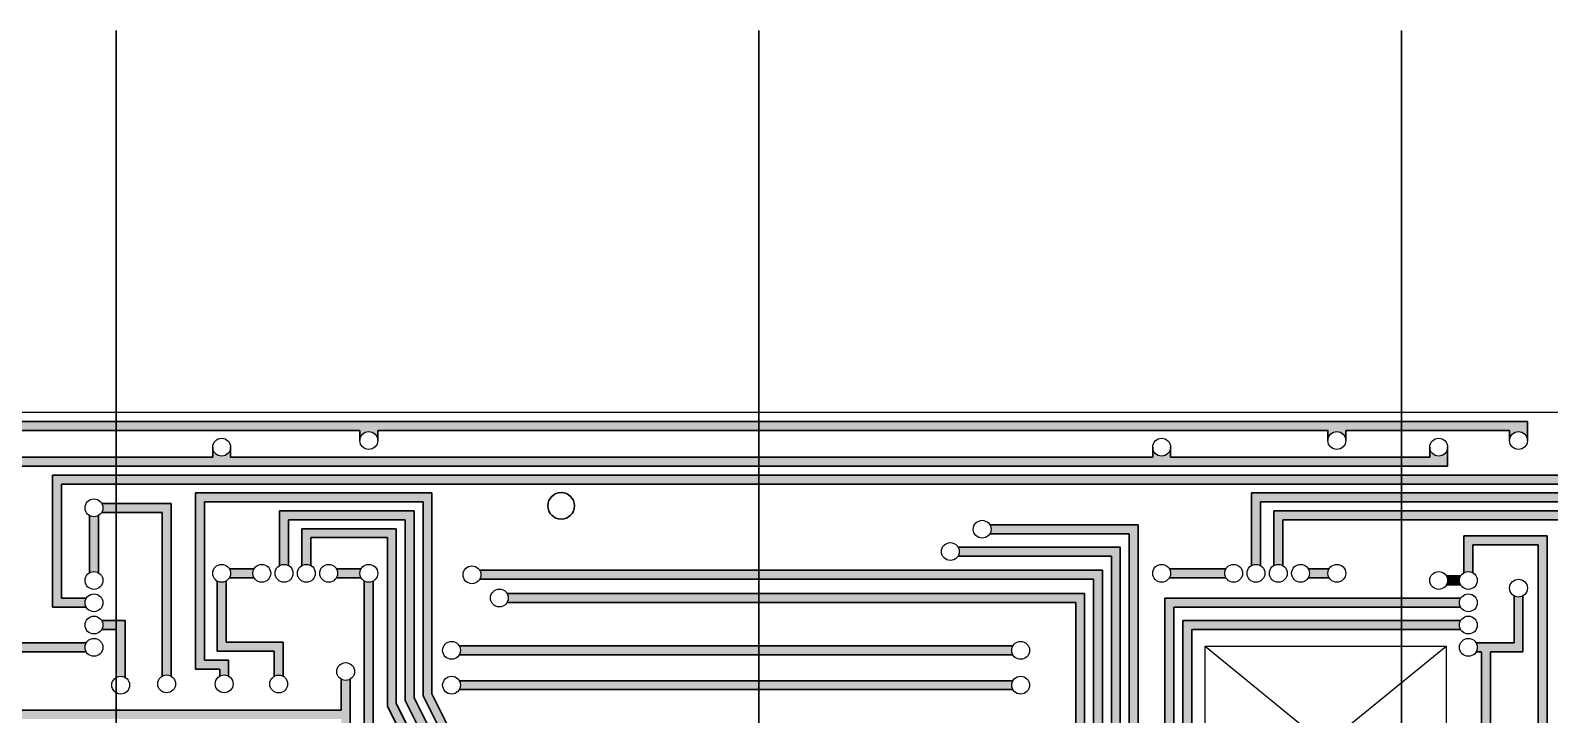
# Model space of a CAD drawing. Header units: millimetres. Extents: x -2849 to 258, y -823 to -139.
# Drawn here: x -1438.6 to -1268.4, y -232.2 to -155.5 of the extents above; entities that cross this region are included whole.
import ezdxf

# ---------------------------------------------------------------- set-up
doc = ezdxf.new("R2010")
doc.units = ezdxf.units.MM

msp = doc.modelspace()

# ---------------------------------------------------------------- hatches: boundary and pattern name
at = {"lineweight": 30}
for points in [[(-1448.48, -199.329), (-1448.48, -300.222), (-1447.48, -300.222), (-1447.48, -275.598), (-1446.352, -275.598, -1), (-1446.352, -273.598), (-1447.48, -273.598), (-1447.48, -210), (-1446.352, -210, -1), (-1446.352, -208), (-1447.48, -208), (-1447.48, -200.329), (-1401.687, -200.329), (-1401.687, -201.457, -0.4142136), (-1400.687, -200.457, -0.4142136), (-1399.687, -201.457), (-1399.687, -200.329), (-1367.106, -200.329), (-1367.106, -199.329)], [(-1367.106, -199.329), (-1367.106, -200.329), (-1293.215, -200.329), (-1293.215, -201.457, -0.4142136), (-1292.215, -200.457, -0.4142136), (-1291.215, -201.457), (-1291.215, -200.329), (-1280.745, -200.329), (-1272.861, -200.329), (-1272.861, -201.457, -0.4142136), (-1271.861, -200.457, -0.4142136), (-1270.861, -201.457), (-1270.861, -199.329)], [(-1444.48, -203.329), (-1444.48, -224.129), (-1444.48, -300.222), (-1443.48, -300.222), (-1443.48, -287.99), (-1439.456, -287.99), (-1439.456, -300.222), (-1438.456, -300.222), (-1438.456, -286.99), (-1443.48, -286.99), (-1443.48, -225.129), (-1432.346, -225.129, -0.2679496), (-1432.346, -224.129), (-1443.48, -224.129), (-1443.48, -204.329), (-1367.106, -204.329), (-1367.106, -203.329), (-1416.173, -203.329), (-1416.173, -202.201, -0.4142136), (-1417.173, -203.201, -0.4142136), (-1418.173, -202.201), (-1418.173, -203.329)], [(-1367.106, -203.329), (-1367.106, -204.329), (-1279.802, -204.329), (-1279.802, -202.201, -0.4142136), (-1280.802, -203.201, -0.4142136), (-1281.802, -202.201), (-1281.802, -203.329), (-1295.28, -203.329), (-1297.28, -203.329), (-1310.85, -203.329), (-1310.85, -202.201, -0.4142136), (-1311.85, -203.201, -0.4142136), (-1312.85, -202.201), (-1312.85, -203.329)], [(-1436.107, -205.329), (-1436.107, -220.129), (-1432.346, -220.129, -0.2679496), (-1432.346, -219.129), (-1435.107, -219.129), (-1435.107, -206.329), (-1367.106, -206.329), (-1367.106, -205.329)], [(-1367.106, -205.329), (-1367.106, -206.329), (-1261.48, -206.329), (-1261.48, -300.222), (-1260.48, -300.222), (-1260.48, -205.329)], [(-1420.101, -207.329), (-1420.101, -227.058), (-1417.388, -227.058), (-1417.388, -227.852, -0.1316527), (-1416.888, -227.718, -0.1316527), (-1416.388, -227.852), (-1416.388, -226.058), (-1419.101, -226.058), (-1419.101, -208.329), (-1394.608, -208.329), (-1394.608, -230.048), (-1390.077, -239.096), (-1390.077, -277.387), (-1384.604, -277.387, -0.2679496), (-1384.604, -276.387), (-1389.077, -276.387), (-1389.077, -238.869), (-1393.608, -229.821), (-1393.608, -207.329)], [(-1301.78, -207.329), (-1301.78, -215.463, -0.1316527), (-1301.28, -215.329, -0.1316527), (-1300.78, -215.463), (-1300.78, -208.329), (-1263.48, -208.329), (-1263.48, -300.222), (-1262.48, -300.222), (-1262.48, -207.329)], [(-1430.614, -208.5, -0.2679496), (-1430.614, -209.5), (-1423.836, -209.5), (-1423.836, -227.852, -0.1316527), (-1423.336, -227.718, -0.1316527), (-1422.836, -227.852), (-1422.836, -208.5)], [(-1410.68, -209.329), (-1410.68, -215.463, -0.1316527), (-1410.18, -215.329, -0.1316527), (-1409.68, -215.463), (-1409.68, -210.329), (-1396.608, -210.329), (-1396.608, -230.59), (-1392.077, -239.638), (-1392.077, -279.588), (-1371.48, -279.588), (-1371.48, -300.222), (-1370.48, -300.222), (-1370.48, -278.588), (-1391.077, -278.588), (-1391.077, -239.323), (-1395.608, -230.275), (-1395.608, -209.329)], [(-1299.28, -209.329), (-1299.28, -215.463, -0.1316527), (-1298.78, -215.329, -0.1316527), (-1298.28, -215.463), (-1298.28, -210.329), (-1265.48, -210.329), (-1265.48, -300.222), (-1264.48, -300.222), (-1264.48, -209.329)], [(-1331.094, -210.894, -0.2679496), (-1331.094, -211.894), (-1315.48, -211.894), (-1315.48, -254.291), (-1312.149, -257.906), (-1312.149, -268.219, -0.1316527), (-1311.649, -268.085, -0.1316527), (-1311.149, -268.219), (-1311.149, -257.515), (-1314.48, -253.901), (-1314.48, -210.894)], [(-1334.657, -213.394, -0.2679496), (-1334.657, -214.394), (-1317.48, -214.394), (-1317.48, -255.072), (-1314.149, -258.687), (-1314.149, -266.219, -0.1316527), (-1313.649, -266.085, -0.1316527), (-1313.149, -266.219), (-1313.149, -258.296), (-1316.48, -254.682), (-1316.48, -213.394)], [(-1388.259, -215.994, -0.2679496), (-1388.259, -216.994), (-1367.106, -216.994), (-1367.106, -215.994)], [(-1367.106, -215.994), (-1367.106, -216.994), (-1319.48, -216.994), (-1319.48, -290.612, -0.1316527), (-1318.98, -290.478, -0.1316527), (-1318.48, -290.612), (-1318.48, -215.994)], [(-1310.984, -215.829, -0.2679496), (-1310.984, -216.829), (-1304.646, -216.829, -0.2679496), (-1304.646, -215.829)], [(-1385.19, -218.594, -0.2679496), (-1385.19, -219.594), (-1367.106, -219.594), (-1367.106, -218.594)], [(-1367.106, -218.594), (-1367.106, -219.594), (-1321.48, -219.594), (-1321.48, -293.682, -0.1316527), (-1320.98, -293.548, -0.1316527), (-1320.48, -293.682), (-1320.48, -218.594)], [(-1310.48, -252.339), (-1310.48, -220.129), (-1278.346, -220.129, -0.2679496), (-1278.346, -219.129), (-1311.48, -219.129), (-1311.48, -252.729), (-1307.191, -257.384), (-1307.191, -300.222), (-1306.191, -300.222), (-1306.191, -256.994)], [(-1280.418, -251.253), (-1280.418, -276.229), (-1274.228, -276.229, -0.2679782), (-1274.241, -275.229), (-1279.418, -275.229), (-1279.418, -251.774), (-1275.017, -247.46), (-1275.017, -225.129), (-1271.361, -225.129), (-1271.361, -218.856, -0.1316527), (-1271.861, -218.99, -0.1316527), (-1272.361, -218.856), (-1272.361, -224.129), (-1276.614, -224.129, -0.2679496), (-1276.614, -225.129), (-1276.017, -225.129), (-1276.017, -246.939)], [(-1430.614, -221.629, -0.2679496), (-1430.614, -222.629), (-1428.98, -222.629), (-1428.98, -227.99, -0.1316527), (-1428.48, -227.856, -0.1316527), (-1427.98, -227.99), (-1427.98, -221.629)], [(-1390.543, -224.463, -0.2679496), (-1390.543, -225.463), (-1367.106, -225.463), (-1367.106, -224.463)], [(-1367.106, -224.463), (-1367.106, -225.463), (-1328.517, -225.463, -0.2679496), (-1328.517, -224.463)], [(-1441.454, -231.661), (-1441.454, -277.391, -0.1316527), (-1440.954, -277.257, -0.1316527), (-1440.454, -277.391), (-1440.454, -232.661), (-1403.777, -232.661), (-1403.777, -240.653, -0.1316527), (-1403.277, -240.519, -0.1316527), (-1402.777, -240.653), (-1402.777, -231.661), (-1402.777, -228.204, -0.1316527), (-1403.277, -228.338, -0.1316527), (-1403.777, -228.204), (-1403.777, -231.661)], [(-1390.543, -228.36, -0.2679496), (-1390.543, -229.36), (-1367.106, -229.36), (-1367.106, -228.36)], [(-1367.106, -228.36), (-1367.106, -229.36), (-1328.517, -229.36, -0.2679496), (-1328.517, -228.36)]]:
    msp.add_hatch(color=1, dxfattribs=at).paths.add_polyline_path(points)
for points in [[(-1431.98, -209.866), (-1431.98, -216.263, -0.1316527), (-1431.48, -216.129, -0.1316527), (-1430.98, -216.263), (-1430.98, -209.866, -0.1316527), (-1431.48, -210, -0.1316527)], [(-1408.18, -211.329), (-1408.18, -215.463, -0.1316527), (-1407.68, -215.329, -0.1316527), (-1407.18, -215.463), (-1407.18, -212.329), (-1398.608, -212.329), (-1398.608, -231.221), (-1394.077, -240.269), (-1394.077, -281.588), (-1374.348, -281.588), (-1374.348, -300.222), (-1373.348, -300.222), (-1373.348, -280.588), (-1393.077, -280.588), (-1393.077, -239.953), (-1397.608, -230.906), (-1397.608, -211.329)], [(-1277.98, -212.136), (-1277.98, -216.263, -0.1316527), (-1277.48, -216.129, -0.1316527), (-1276.98, -216.263), (-1276.98, -213.136), (-1269.669, -213.136), (-1269.669, -264.917), (-1272.503, -264.917, -0.2679496), (-1272.503, -265.917), (-1268.669, -265.917), (-1268.669, -212.136)], [(-1416.307, -215.829, -0.2679496), (-1416.307, -216.829), (-1413.546, -216.829, -0.2679496), (-1413.546, -215.829)], [(-1404.314, -215.829, -0.2679496), (-1404.314, -216.829), (-1401.553, -216.829, -0.2679496), (-1401.553, -215.829)], [(-1295.414, -215.829, -0.2679496), (-1295.414, -216.829), (-1293.081, -216.829, -0.2679496), (-1293.081, -215.829)], [(-1417.173, -217.329, -0.1316527), (-1417.673, -217.195), (-1417.673, -225.058), (-1411.277, -225.058), (-1411.277, -227.864, -0.1316527), (-1410.777, -227.73, -0.1316527), (-1410.277, -227.864), (-1410.277, -224.058), (-1416.673, -224.058), (-1416.673, -217.195, -0.1316527)], [(-1401.187, -217.195), (-1401.187, -243.519), (-1407.777, -243.519), (-1407.777, -242.385, -0.1316527), (-1408.277, -242.519, -0.1316527), (-1408.777, -242.385), (-1408.777, -244.519), (-1400.187, -244.519), (-1400.187, -217.195, -0.1316527), (-1400.687, -217.329, -0.1316527)], [(-1279.936, -216.629, -0.2679496), (-1279.936, -217.629), (-1278.346, -217.629, -0.2679496), (-1278.346, -216.629)], [(-1308.48, -251.558), (-1308.48, -222.629), (-1278.346, -222.629, -0.2679496), (-1278.346, -221.629), (-1309.48, -221.629), (-1309.48, -251.948), (-1305.191, -256.604), (-1305.191, -300.222), (-1304.191, -300.222), (-1304.191, -256.213)]]:
    msp.add_hatch(color=1, dxfattribs=at).paths.add_polyline_path(points, flags=17)

# ---------------------------------------------------------------- linework, layer by layer
at = {"color": 2, "lineweight": 30}
for p, q in [((-1428.98, -155.504), (-1428.98, -453.96)), ((-1356.98, -155.504), (-1356.98, -453.96)), ((-1284.98, -155.504), (-1284.98, -453.96)), ((-1270.861, -199.329), (-1448.48, -199.329)), ((-1401.687, -200.329), (-1447.48, -200.329)), ((-1401.687, -201.457), (-1401.687, -200.329)), ((-1401.687, -201.457), (-1401.687, -200.329)), ((-1293.215, -200.329), (-1399.687, -200.329)), ((-1399.687, -201.457), (-1399.687, -200.329)), ((-1293.215, -200.329), (-1293.177, -200.329)), ((-1293.215, -201.457), (-1293.215, -200.329)), ((-1293.215, -201.457), (-1293.215, -200.329)), ((-1293.215, -200.329), (-1293.177, -200.329)), ((-1272.861, -200.329), (-1291.215, -200.329)), ((-1280.745, -200.329), (-1291.215, -200.329)), ((-1291.215, -201.457), (-1291.215, -200.329)), ((-1280.745, -200.329), (-1291.215, -200.329)), ((-1272.861, -201.457), (-1272.861, -200.329)), ((-1272.861, -201.457), (-1272.861, -200.329)), ((-1270.861, -201.457), (-1270.861, -199.329)), ((-1418.173, -202.201), (-1418.173, -203.329)), ((-1418.173, -202.201), (-1418.173, -203.329)), ((-1416.173, -202.201), (-1416.173, -203.329)), ((-1312.85, -202.201), (-1312.85, -203.329)), ((-1312.85, -202.201), (-1312.85, -203.329)), ((-1310.85, -202.201), (-1310.85, -203.329)), ((-1281.802, -202.201), (-1281.802, -203.329)), ((-1281.802, -202.201), (-1281.802, -203.329)), ((-1279.802, -202.201), (-1279.802, -204.329)), ((-1418.173, -203.329), (-1444.48, -203.329)), ((-1312.85, -203.329), (-1416.173, -203.329)), ((-1297.28, -203.329), (-1310.85, -203.329)), ((-1297.28, -203.329), (-1295.28, -203.329)), ((-1281.802, -203.329), (-1295.28, -203.329)), ((-1279.802, -204.329), (-1443.48, -204.329)), ((-1260.48, -205.329), (-1436.107, -205.329)), ((-1436.107, -220.129), (-1436.107, -205.329)), ((-1261.48, -206.329), (-1435.107, -206.329)), ((-1435.107, -219.129), (-1435.107, -206.329)), ((-1393.608, -207.329), (-1420.101, -207.329)), ((-1420.101, -227.058), (-1420.101, -207.329)), ((-1393.608, -229.821), (-1393.608, -207.329)), ((-1262.48, -207.329), (-1301.78, -207.329)), ((-1301.78, -215.463), (-1301.78, -207.329)), ((-1422.836, -208.5), (-1430.614, -208.5)), ((-1422.836, -227.852), (-1422.836, -208.5)), ((-1394.608, -208.329), (-1419.101, -208.329)), ((-1419.101, -226.058), (-1419.101, -208.329)), ((-1395.608, -209.329), (-1410.68, -209.329)), ((-1410.68, -215.463), (-1410.68, -209.329)), ((-1395.608, -230.275), (-1395.608, -209.329)), ((-1394.608, -230.048), (-1394.608, -208.329)), ((-1263.48, -208.329), (-1300.78, -208.329)), ((-1300.78, -215.463), (-1300.78, -208.329)), ((-1264.48, -209.329), (-1299.28, -209.329)), ((-1299.28, -215.463), (-1299.28, -209.329)), ((-1431.98, -216.263), (-1431.98, -209.866)), ((-1430.98, -216.263), (-1430.98, -209.866)), ((-1423.836, -209.5), (-1430.614, -209.5)), ((-1423.836, -227.852), (-1423.836, -209.5)), ((-1396.608, -210.329), (-1409.68, -210.329)), ((-1409.68, -215.463), (-1409.68, -210.329)), ((-1396.608, -230.59), (-1396.608, -210.329)), ((-1314.48, -210.894), (-1331.094, -210.894)), ((-1314.48, -253.901), (-1314.48, -210.894)), ((-1265.48, -210.329), (-1298.28, -210.329)), ((-1298.28, -215.463), (-1298.28, -210.329)), ((-1397.608, -211.329), (-1408.18, -211.329)), ((-1408.18, -215.463), (-1408.18, -211.329)), ((-1398.608, -212.329), (-1407.18, -212.329)), ((-1407.18, -215.463), (-1407.18, -212.329)), ((-1398.608, -212.329), (-1398.608, -231.221)), ((-1397.608, -230.906), (-1397.608, -211.329)), ((-1315.48, -211.894), (-1331.094, -211.894)), ((-1315.48, -254.291), (-1315.48, -211.894)), ((-1277.98, -216.263), (-1277.98, -212.136)), ((-1268.669, -212.136), (-1277.98, -212.136)), ((-1268.669, -265.917), (-1268.669, -212.136)), ((-1316.48, -213.394), (-1334.657, -213.394)), ((-1317.48, -214.394), (-1334.657, -214.394)), ((-1317.48, -255.072), (-1317.48, -214.394)), ((-1316.48, -254.682), (-1316.48, -213.394)), ((-1276.98, -216.263), (-1276.98, -213.136)), ((-1269.669, -213.136), (-1276.98, -213.136)), ((-1269.669, -264.917), (-1269.669, -213.136)), ((-1413.546, -215.829), (-1416.307, -215.829)), ((-1404.314, -215.829), (-1401.553, -215.829)), ((-1318.48, -215.994), (-1388.259, -215.994)), ((-1318.48, -290.612), (-1318.48, -215.994)), ((-1304.646, -215.829), (-1310.984, -215.829)), ((-1295.414, -215.829), (-1293.081, -215.829)), ((-1417.673, -225.058), (-1417.673, -217.195)), ((-1416.673, -224.058), (-1416.673, -217.195)), ((-1413.546, -216.829), (-1416.307, -216.829)), ((-1404.314, -216.829), (-1401.553, -216.829)), ((-1401.187, -243.519), (-1401.187, -217.195)), ((-1400.187, -244.519), (-1400.187, -217.195)), ((-1319.48, -216.994), (-1388.259, -216.994)), ((-1319.48, -290.612), (-1319.48, -216.994)), ((-1304.646, -216.829), (-1310.984, -216.829)), ((-1295.414, -216.829), (-1293.081, -216.829)), ((-1278.346, -216.629), (-1279.936, -216.629)), ((-1278.346, -217.629), (-1279.936, -217.629)), ((-1432.346, -219.129), (-1435.107, -219.129)), ((-1320.48, -218.594), (-1385.19, -218.594)), ((-1320.48, -293.682), (-1320.48, -218.594)), ((-1311.48, -252.729), (-1311.48, -219.129)), ((-1278.346, -219.129), (-1311.48, -219.129)), ((-1272.361, -224.129), (-1272.361, -218.856)), ((-1271.361, -225.129), (-1271.361, -218.856)), ((-1432.346, -220.129), (-1436.107, -220.129)), ((-1321.48, -219.594), (-1385.19, -219.594)), ((-1321.48, -293.682), (-1321.48, -219.594)), ((-1310.48, -252.339), (-1310.48, -220.129)), ((-1278.346, -220.129), (-1310.48, -220.129)), ((-1427.98, -221.629), (-1430.614, -221.629)), ((-1430.614, -222.629), (-1428.98, -222.629)), ((-1428.98, -227.99), (-1428.98, -222.629)), ((-1427.98, -227.99), (-1427.98, -221.629)), ((-1309.48, -251.948), (-1309.48, -221.629)), ((-1278.346, -221.629), (-1309.48, -221.629)), ((-1308.48, -251.558), (-1308.48, -222.629)), ((-1278.346, -222.629), (-1308.48, -222.629)), ((-1432.346, -224.129), (-1443.48, -224.129)), ((-1410.277, -224.058), (-1416.673, -224.058)), ((-1410.277, -227.864), (-1410.277, -224.058)), ((-1328.517, -224.463), (-1390.543, -224.463)), ((-1276.614, -224.129), (-1272.361, -224.129)), ((-1432.346, -225.129), (-1443.48, -225.129)), ((-1416.388, -226.058), (-1419.101, -226.058)), ((-1411.277, -225.058), (-1417.673, -225.058)), ((-1416.388, -227.852), (-1416.388, -226.058)), ((-1411.277, -227.864), (-1411.277, -225.058)), ((-1328.517, -225.463), (-1390.543, -225.463)), ((-1276.614, -225.129), (-1276.017, -225.129)), ((-1276.017, -225.129), (-1276.017, -246.939)), ((-1275.017, -225.129), (-1271.361, -225.129)), ((-1275.017, -225.129), (-1275.017, -247.46)), ((-1417.388, -227.058), (-1420.101, -227.058)), ((-1417.388, -227.852), (-1417.388, -227.058)), ((-1403.777, -231.661), (-1403.777, -228.204)), ((-1402.777, -231.661), (-1402.777, -228.204)), ((-1328.517, -228.36), (-1390.543, -228.36)), ((-1328.517, -229.36), (-1390.543, -229.36)), ((-1394.077, -240.269), (-1398.608, -231.221)), ((-1393.077, -239.953), (-1397.608, -230.906)), ((-1392.077, -239.638), (-1396.608, -230.59)), ((-1391.077, -239.323), (-1395.608, -230.275)), ((-1390.077, -239.096), (-1394.608, -230.048)), ((-1389.077, -238.869), (-1393.608, -229.821)), ((-1403.777, -231.661), (-1441.454, -231.661)), ((-1402.777, -240.653), (-1402.777, -231.661))]:
    msp.add_line(p, q, dxfattribs=at)
at = {"color": 5}
for p, q in [((-1259.48, -198.329), (-1449.48, -198.329)), ((-1431.48, -198.329), (-1449.48, -198.329)), ((-1306.98, -246.502), (-1306.98, -224.502)), ((-1306.98, -224.502), (-1279.98, -246.502)), ((-1306.98, -224.502), (-1279.98, -224.502)), ((-1306.98, -246.502), (-1279.98, -224.502)), ((-1279.98, -224.502), (-1279.98, -246.502))]:
    msp.add_line(p, q, dxfattribs=at)
at = {"color": 3}
for centre in [(-1400.687, -201.457), (-1292.215, -201.457), (-1271.861, -201.457), (-1417.173, -202.201), (-1311.85, -202.201), (-1280.802, -202.201), (-1431.48, -209), (-1331.96, -211.394), (-1335.523, -213.894), (-1431.48, -217.129), (-1417.173, -216.329), (-1412.68, -216.329), (-1410.18, -216.329), (-1407.68, -216.329), (-1405.18, -216.329), (-1400.687, -216.329), (-1389.125, -216.494), (-1311.85, -216.329), (-1303.78, -216.329), (-1301.28, -216.329), (-1298.78, -216.329), (-1296.28, -216.329), (-1292.215, -216.329), (-1280.802, -217.129), (-1277.48, -217.129), (-1271.861, -217.99), (-1431.48, -219.629), (-1386.056, -219.094), (-1277.48, -219.629), (-1431.48, -222.129), (-1277.48, -222.129), (-1431.48, -224.629), (-1391.409, -224.963), (-1327.651, -224.963), (-1277.48, -224.629), (-1403.277, -227.338), (-1428.48, -228.856), (-1423.336, -228.718), (-1416.888, -228.718), (-1410.777, -228.73), (-1391.409, -228.86), (-1327.651, -228.86)]:
    msp.add_circle(centre, 1, dxfattribs=at)
at = {"color": 5, "lineweight": 30}
msp.add_circle((-1379.129, -208.774), 1.5, dxfattribs=at)

doc.saveas('drawing.dxf')
